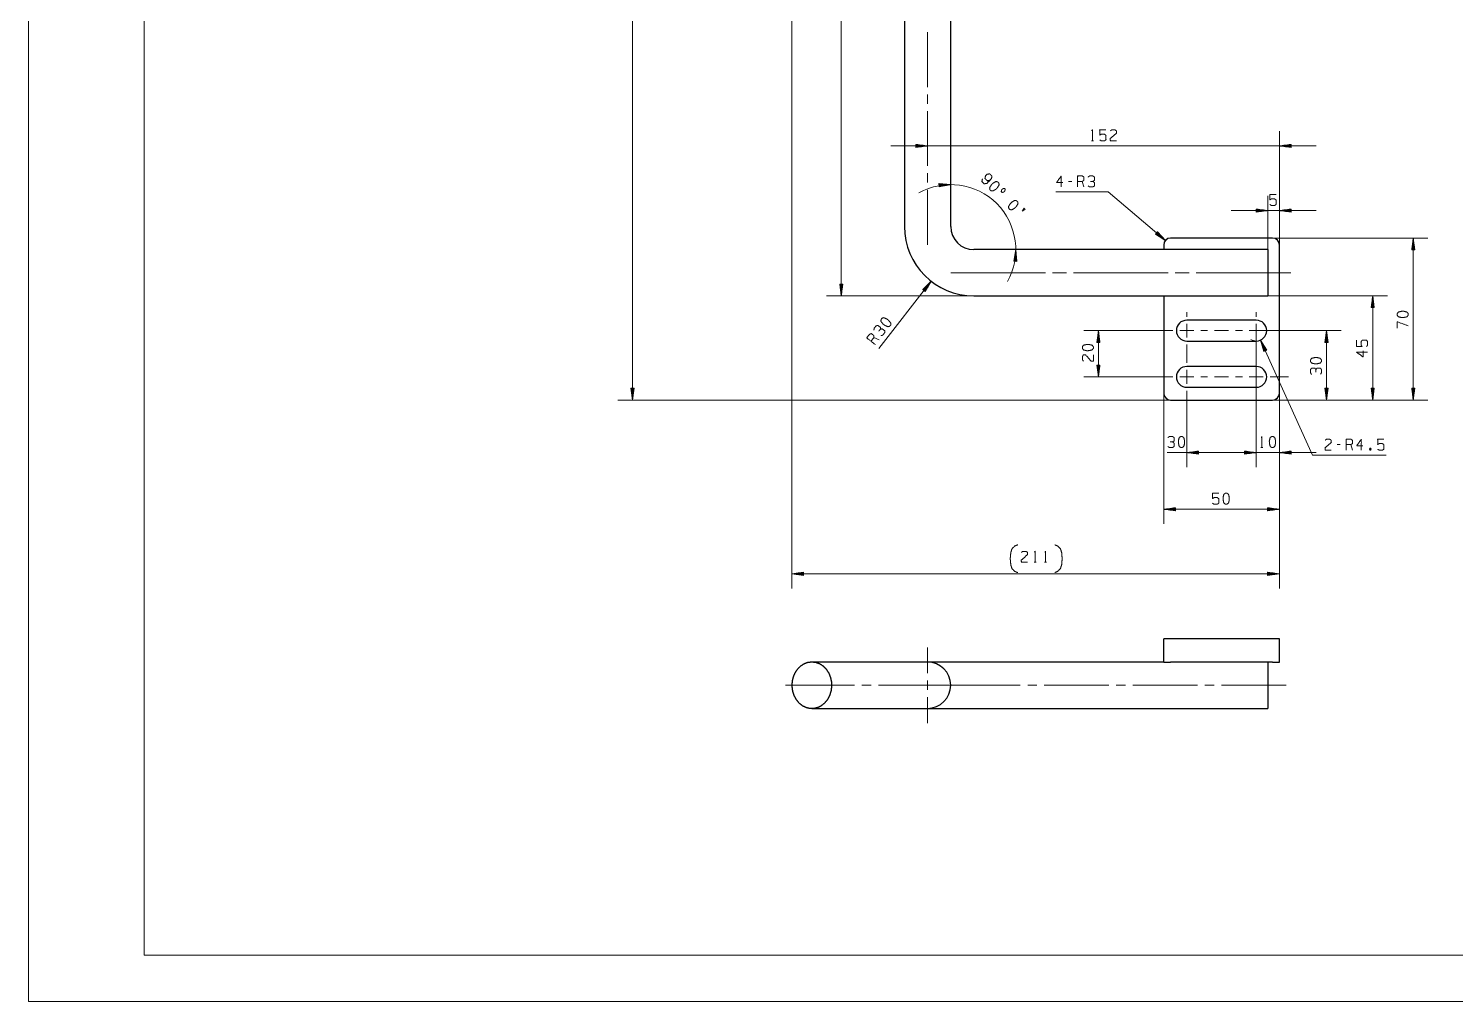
# Model space of a CAD drawing. Header units: millimetres. Extents: x 0 to 594, y 0 to 420.
# Drawn here: x 0 to 308.3, y 0 to 210.3 of the extents above; entities that cross this region are included whole.
import ezdxf

# ---------------------------------------------------------------- set-up
doc = ezdxf.new("R2010")
doc.units = ezdxf.units.MM
doc.layers.add('101', color=7, linetype='Continuous', true_color=0xffffff)

msp = doc.modelspace()

# ---------------------------------------------------------------- linework, layer by layer
at = {"layer": '101', "color": 133, "linetype": 'Continuous', "lineweight": 18}
for p, q in [((0, 420), (0, 0)), ((25, 410), (25, 10)), ((25, 10), (584, 10)), ((0, 0), (594, 0))]:
    msp.add_line(p, q, dxfattribs=at)
at = {"layer": '101', "color": 22, "linetype": 'Continuous', "lineweight": 18}
for p, q in [((130.47, 373.3), (130.47, 130)), ((164.89, 368.3), (164.89, 89.26)), ((175.58, 326.16), (175.58, 152.5)), ((270.22, 163.5), (270.22, 188.1)), ((191.68, 185.26), (191.71, 185.26)), ((194.22, 184.93), (191.68, 185.26)), ((191.68, 185.26), (191.68, 184.59)), ((191.68, 185.26), (191.71, 185.26)), ((191.68, 185.21), (192.1, 185.21)), ((191.68, 185.16), (192.49, 185.16)), ((191.68, 185.11), (192.87, 185.11)), ((191.68, 185.05), (193.26, 185.05)), ((191.68, 185), (193.64, 185)), ((191.68, 184.95), (194.03, 184.95)), ((272.76, 185.26), (270.22, 184.93)), ((272.76, 184.95), (270.42, 184.95)), ((272.76, 185), (270.8, 185)), ((272.76, 185.05), (271.19, 185.05)), ((272.76, 185.11), (271.57, 185.11)), ((272.76, 185.16), (271.96, 185.16)), ((272.76, 185.21), (272.35, 185.21)), ((272.76, 185.26), (272.73, 185.26)), ((272.76, 185.26), (272.73, 185.26)), ((272.76, 184.59), (272.76, 185.26)), ((278.16, 184.93), (186.29, 184.93)), ((191.68, 184.59), (194.22, 184.93)), ((191.68, 184.9), (194.03, 184.9)), ((191.68, 184.85), (193.64, 184.85)), ((191.68, 184.8), (193.26, 184.8)), ((191.68, 184.75), (192.87, 184.75)), ((191.68, 184.7), (192.49, 184.7)), ((191.68, 184.65), (192.1, 184.65)), ((191.68, 184.6), (191.71, 184.6)), ((191.68, 184.6), (191.71, 184.6)), ((270.22, 184.93), (272.76, 184.59)), ((272.76, 184.9), (270.42, 184.9)), ((272.76, 184.85), (270.8, 184.85)), ((272.76, 184.8), (271.19, 184.8)), ((272.76, 184.75), (271.57, 184.75)), ((272.76, 184.7), (271.96, 184.7)), ((272.76, 184.65), (272.35, 184.65)), ((272.76, 184.6), (272.73, 184.6)), ((272.76, 184.6), (272.73, 184.6)), ((196.67, 176.78), (196.7, 176.78)), ((196.67, 176.78), (196.7, 176.11)), ((196.67, 176.78), (196.7, 176.78)), ((199.22, 176.56), (196.67, 176.78)), ((196.67, 176.73), (197.09, 176.75)), ((196.68, 176.68), (197.48, 176.71)), ((196.68, 176.63), (197.87, 176.68)), ((196.68, 176.58), (198.25, 176.65)), ((196.68, 176.53), (198.64, 176.61)), ((196.68, 176.47), (199.03, 176.58)), ((196.69, 176.42), (199.03, 176.53)), ((196.69, 176.37), (198.65, 176.46)), ((196.69, 176.32), (198.27, 176.39)), ((196.69, 176.27), (197.88, 176.32)), ((196.7, 176.11), (199.22, 176.56)), ((196.7, 176.22), (197.5, 176.26)), ((196.7, 176.17), (197.12, 176.19)), ((196.7, 176.12), (196.73, 176.12)), ((196.7, 176.12), (196.73, 176.12)), ((233.23, 174.96), (221.91, 174.96)), ((245.58, 164.47), (233.23, 174.96)), ((267.72, 157.5), (267.72, 174.12)), ((270.22, 163.5), (270.22, 174.12)), ((259.79, 170.94), (278.16, 170.94)), ((265.18, 171.28), (265.18, 170.61)), ((267.72, 170.94), (265.18, 171.28)), ((265.18, 171.27), (265.21, 171.27)), ((265.18, 171.27), (265.21, 171.27)), ((265.18, 171.22), (265.6, 171.22)), ((265.18, 171.17), (265.99, 171.17)), ((265.18, 171.12), (266.37, 171.12)), ((265.18, 171.07), (266.76, 171.07)), ((265.18, 171.02), (267.14, 171.02)), ((265.18, 170.97), (267.53, 170.97)), ((265.18, 170.61), (267.72, 170.94)), ((265.18, 170.92), (267.53, 170.92)), ((265.18, 170.87), (267.14, 170.87)), ((265.18, 170.82), (266.76, 170.82)), ((265.18, 170.77), (266.37, 170.77)), ((265.18, 170.72), (265.99, 170.72)), ((265.18, 170.66), (265.6, 170.66)), ((265.18, 170.61), (265.21, 170.61)), ((265.18, 170.61), (265.21, 170.61)), ((272.76, 171.28), (270.22, 170.94)), ((270.22, 170.94), (272.76, 170.61)), ((272.76, 170.97), (270.42, 170.97)), ((272.76, 170.92), (270.42, 170.92)), ((272.76, 171.02), (270.8, 171.02)), ((272.76, 170.87), (270.8, 170.87)), ((272.76, 171.07), (271.19, 171.07)), ((272.76, 170.82), (271.19, 170.82)), ((272.76, 171.12), (271.57, 171.12)), ((272.76, 170.77), (271.57, 170.77)), ((272.76, 171.17), (271.96, 171.17)), ((272.76, 170.72), (271.96, 170.72)), ((272.76, 171.22), (272.35, 171.22)), ((272.76, 170.66), (272.35, 170.66)), ((272.76, 171.27), (272.73, 171.27)), ((272.76, 171.27), (272.73, 171.27)), ((272.76, 170.61), (272.73, 170.61)), ((272.76, 170.61), (272.73, 170.61)), ((272.76, 170.61), (272.76, 171.28)), ((243.86, 166.37), (243.43, 165.86)), ((243.43, 165.86), (243.45, 165.84)), ((243.43, 165.86), (245.58, 164.47)), ((243.43, 165.86), (243.45, 165.84)), ((243.46, 165.9), (243.78, 165.63)), ((243.5, 165.94), (244.11, 165.42)), ((243.53, 165.98), (244.44, 165.21)), ((243.56, 166.02), (244.76, 165)), ((243.59, 166.06), (245.09, 164.79)), ((243.63, 166.09), (245.42, 164.58)), ((243.66, 166.13), (245.45, 164.61)), ((243.69, 166.17), (245.19, 164.9)), ((243.73, 166.21), (244.93, 165.19)), ((243.76, 166.25), (244.67, 165.48)), ((243.79, 166.29), (244.4, 165.77)), ((243.82, 166.33), (244.14, 166.06)), ((245.58, 164.47), (243.86, 166.37)), ((243.86, 166.37), (243.88, 166.35)), ((243.86, 166.37), (243.88, 166.35)), ((268.72, 165), (302.31, 165)), ((299.14, 165), (298.81, 162.46)), ((298.96, 162.46), (298.96, 163.65)), ((299.01, 162.46), (299.01, 164.03)), ((299.06, 162.46), (299.06, 164.42)), ((299.11, 162.46), (299.11, 164.81)), ((299.14, 130), (299.14, 165)), ((299.47, 162.46), (299.14, 165)), ((299.16, 162.46), (299.16, 164.81)), ((299.22, 162.46), (299.22, 164.42)), ((299.27, 162.46), (299.27, 164.03)), ((299.32, 162.46), (299.32, 163.65)), ((213.29, 162.5), (212.84, 159.98)), ((212.89, 159.97), (212.91, 160.39)), ((212.94, 159.97), (212.98, 160.77)), ((213, 159.97), (213.05, 161.16)), ((213.05, 159.97), (213.12, 161.54)), ((213.1, 159.96), (213.19, 161.92)), ((213.15, 159.96), (213.25, 162.31)), ((213.2, 159.96), (213.3, 162.3)), ((213.25, 159.96), (213.34, 161.92)), ((213.51, 159.95), (213.29, 162.5)), ((213.3, 159.96), (213.37, 161.53)), ((213.35, 159.95), (213.4, 161.14)), ((213.4, 159.95), (213.44, 160.75)), ((213.45, 159.95), (213.47, 160.37)), ((298.81, 162.46), (298.81, 162.49)), ((298.81, 162.46), (298.81, 162.49)), ((298.81, 162.46), (299.47, 162.46)), ((298.86, 162.46), (298.86, 162.88)), ((298.91, 162.46), (298.91, 163.26)), ((299.37, 162.46), (299.37, 163.26)), ((299.42, 162.46), (299.42, 162.88)), ((299.47, 162.46), (299.47, 162.49)), ((299.47, 162.46), (299.47, 162.49)), ((212.84, 159.98), (212.84, 160.01)), ((212.84, 159.98), (212.84, 160.01)), ((212.84, 159.98), (213.51, 159.95)), ((213.5, 159.95), (213.5, 159.98)), ((213.5, 159.95), (213.5, 159.98)), ((175.25, 155.04), (175.58, 152.5)), ((175.25, 155.04), (175.25, 155.01)), ((175.92, 155.04), (175.25, 155.04)), ((175.25, 155.04), (175.25, 155.01)), ((175.31, 155.04), (175.31, 154.62)), ((175.36, 155.04), (175.36, 154.24)), ((175.41, 155.04), (175.41, 153.85)), ((175.46, 155.04), (175.46, 153.46)), ((175.51, 155.04), (175.51, 153.08)), ((175.56, 155.04), (175.56, 152.69)), ((175.58, 152.5), (175.92, 155.04)), ((175.61, 155.04), (175.61, 152.69)), ((175.66, 155.04), (175.66, 153.08)), ((175.71, 155.04), (175.71, 153.46)), ((175.76, 155.04), (175.76, 153.85)), ((175.81, 155.04), (175.81, 154.24)), ((175.86, 155.04), (175.86, 154.62)), ((175.91, 155.04), (175.91, 155.01)), ((175.91, 155.04), (175.91, 155.01)), ((195, 155.67), (183.69, 141.15)), ((195, 155.67), (193.18, 153.87)), ((193.22, 153.84), (193.48, 154.17)), ((193.26, 153.81), (193.75, 154.44)), ((193.3, 153.77), (194.03, 154.71)), ((193.34, 153.74), (194.31, 154.99)), ((193.38, 153.71), (194.59, 155.26)), ((193.42, 153.68), (194.86, 155.53)), ((193.46, 153.65), (194.9, 155.5)), ((193.5, 153.62), (194.71, 155.16)), ((193.54, 153.59), (194.51, 154.83)), ((193.58, 153.56), (194.31, 154.49)), ((193.62, 153.52), (194.11, 154.16)), ((193.7, 153.46), (195, 155.67)), ((204.22, 152.5), (172.41, 152.5)), ((193.18, 153.87), (193.2, 153.89)), ((193.18, 153.87), (193.2, 153.89)), ((193.18, 153.87), (193.7, 153.46)), ((193.66, 153.49), (193.92, 153.82)), ((193.7, 153.46), (193.72, 153.49)), ((193.7, 153.46), (193.72, 153.49)), ((267.72, 152.5), (293.55, 152.5)), ((290.37, 152.5), (290.04, 149.96)), ((290.19, 149.96), (290.19, 151.15)), ((290.24, 149.96), (290.24, 151.53)), ((290.29, 149.96), (290.29, 151.92)), ((290.35, 149.96), (290.35, 152.31)), ((290.37, 152.5), (290.37, 130)), ((290.71, 149.96), (290.37, 152.5)), ((290.4, 149.96), (290.4, 152.31)), ((290.45, 149.96), (290.45, 151.92)), ((290.5, 149.96), (290.5, 151.53)), ((290.55, 149.96), (290.55, 151.15)), ((290.04, 149.96), (290.04, 149.99)), ((290.04, 149.96), (290.04, 149.99)), ((290.04, 149.96), (290.71, 149.96)), ((290.09, 149.96), (290.09, 150.38)), ((290.14, 149.96), (290.14, 150.76)), ((290.6, 149.96), (290.6, 150.76)), ((290.65, 149.96), (290.65, 150.38)), ((290.7, 149.96), (290.7, 149.99)), ((290.7, 149.96), (290.7, 149.99)), ((246.22, 145), (227.95, 145)), ((231.12, 145), (230.79, 142.46)), ((231.12, 135), (231.12, 145)), ((231.46, 142.46), (231.12, 145)), ((265.22, 145), (265.22, 115.46)), ((265.22, 145), (265.22, 115.46)), ((265.22, 145), (283.58, 145)), ((280.41, 145), (280.07, 142.46)), ((280.41, 145), (280.41, 130)), ((280.74, 142.46), (280.41, 145)), ((230.79, 142.46), (230.79, 142.49)), ((230.79, 142.46), (230.79, 142.49)), ((230.79, 142.46), (231.46, 142.46)), ((230.85, 142.46), (230.85, 142.88)), ((230.9, 142.46), (230.9, 143.26)), ((230.95, 142.46), (230.95, 143.65)), ((231, 142.46), (231, 144.03)), ((231.05, 142.46), (231.05, 144.42)), ((231.1, 142.46), (231.1, 144.81)), ((231.15, 142.46), (231.15, 144.81)), ((231.2, 142.46), (231.2, 144.42)), ((231.25, 142.46), (231.25, 144.03)), ((231.3, 142.46), (231.3, 143.65)), ((231.35, 142.46), (231.35, 143.26)), ((231.4, 142.46), (231.4, 142.88)), ((231.46, 142.46), (231.46, 142.49)), ((231.46, 142.46), (231.46, 142.49)), ((266.15, 142.95), (266.89, 140.49)), ((266.15, 142.95), (277.37, 118.06)), ((267.5, 140.77), (266.15, 142.95)), ((267.17, 140.62), (266.2, 142.76)), ((267.22, 140.64), (266.25, 142.78)), ((267.12, 140.6), (266.32, 142.39)), ((267.08, 140.58), (266.43, 142.02)), ((267.26, 140.66), (266.46, 142.45)), ((267.31, 140.68), (266.66, 142.12)), ((280.07, 142.46), (280.74, 142.46)), ((280.08, 142.46), (280.08, 142.49)), ((280.08, 142.46), (280.08, 142.49)), ((280.13, 142.46), (280.13, 142.88)), ((280.18, 142.46), (280.18, 143.26)), ((280.23, 142.46), (280.23, 143.65)), ((280.28, 142.46), (280.28, 144.03)), ((280.33, 142.46), (280.33, 144.42)), ((280.38, 142.46), (280.38, 144.81)), ((280.43, 142.46), (280.43, 144.81)), ((280.48, 142.46), (280.48, 144.42)), ((280.53, 142.46), (280.53, 144.03)), ((280.58, 142.46), (280.58, 143.65)), ((280.63, 142.46), (280.63, 143.26)), ((280.69, 142.46), (280.69, 142.88)), ((280.74, 142.46), (280.74, 142.49)), ((280.74, 142.46), (280.74, 142.49)), ((267.03, 140.56), (266.54, 141.64)), ((266.98, 140.54), (266.65, 141.27)), ((266.94, 140.52), (266.77, 140.9)), ((267.35, 140.71), (266.87, 141.79)), ((266.89, 140.5), (266.88, 140.53)), ((266.89, 140.5), (266.88, 140.53)), ((266.89, 140.49), (267.5, 140.77)), ((267.4, 140.73), (267.07, 141.46)), ((267.45, 140.75), (267.28, 141.13)), ((267.49, 140.77), (267.48, 140.8)), ((267.49, 140.77), (267.48, 140.8)), ((230.79, 137.54), (230.79, 137.51)), ((231.46, 137.54), (230.79, 137.54)), ((230.79, 137.54), (231.12, 135)), ((230.79, 137.54), (230.79, 137.51)), ((230.85, 137.54), (230.85, 137.12)), ((230.9, 137.54), (230.9, 136.74)), ((230.95, 137.54), (230.95, 136.35)), ((231, 137.54), (231, 135.96)), ((231.05, 137.54), (231.05, 135.58)), ((231.1, 137.54), (231.1, 135.19)), ((231.12, 135), (231.46, 137.54)), ((231.15, 137.54), (231.15, 135.19)), ((231.2, 137.54), (231.2, 135.58)), ((231.25, 137.54), (231.25, 135.96)), ((231.3, 137.54), (231.3, 136.35)), ((231.35, 137.54), (231.35, 136.74)), ((231.4, 137.54), (231.4, 137.12)), ((231.46, 137.54), (231.46, 137.51)), ((231.46, 137.54), (231.46, 137.51)), ((243.22, 135), (227.95, 135)), ((246.72, 130), (127.29, 130)), ((130.8, 132.54), (130.13, 132.54)), ((130.13, 132.54), (130.47, 130)), ((130.14, 132.54), (130.14, 132.51)), ((130.14, 132.54), (130.14, 132.51)), ((130.19, 132.54), (130.19, 132.12)), ((130.24, 132.54), (130.24, 131.74)), ((130.29, 132.54), (130.29, 131.35)), ((130.34, 132.54), (130.34, 130.96)), ((130.39, 132.54), (130.39, 130.58)), ((130.44, 132.54), (130.44, 130.19)), ((130.47, 130), (130.8, 132.54)), ((130.49, 132.54), (130.49, 130.19)), ((130.54, 132.54), (130.54, 130.58)), ((130.6, 132.54), (130.6, 130.96)), ((130.65, 132.54), (130.65, 131.35)), ((130.7, 132.54), (130.7, 131.74)), ((130.75, 132.54), (130.75, 132.12)), ((130.8, 132.54), (130.8, 132.51)), ((130.8, 132.54), (130.8, 132.51)), ((245.22, 131.5), (245.22, 103.21)), ((268.72, 130), (302.31, 130)), ((268.72, 130), (293.55, 130)), ((268.72, 130), (283.58, 130)), ((270.22, 131.5), (270.22, 89.26)), ((270.22, 131.5), (270.22, 103.21)), ((270.22, 131.5), (270.22, 115.46)), ((280.07, 132.54), (280.41, 130)), ((280.74, 132.54), (280.07, 132.54)), ((280.08, 132.54), (280.08, 132.51)), ((280.08, 132.54), (280.08, 132.51)), ((280.13, 132.54), (280.13, 132.12)), ((280.18, 132.54), (280.18, 131.74)), ((280.23, 132.54), (280.23, 131.35)), ((280.28, 132.54), (280.28, 130.96)), ((280.33, 132.54), (280.33, 130.58)), ((280.38, 132.54), (280.38, 130.19)), ((280.41, 130), (280.74, 132.54)), ((280.43, 132.54), (280.43, 130.19)), ((280.48, 132.54), (280.48, 130.58)), ((280.53, 132.54), (280.53, 130.96)), ((280.58, 132.54), (280.58, 131.35)), ((280.63, 132.54), (280.63, 131.74)), ((280.69, 132.54), (280.69, 132.12)), ((280.74, 132.54), (280.74, 132.51)), ((280.74, 132.54), (280.74, 132.51)), ((290.04, 132.54), (290.37, 130)), ((290.04, 132.54), (290.04, 132.51)), ((290.71, 132.54), (290.04, 132.54)), ((290.04, 132.54), (290.04, 132.51)), ((290.09, 132.54), (290.09, 132.12)), ((290.14, 132.54), (290.14, 131.74)), ((290.19, 132.54), (290.19, 131.35)), ((290.24, 132.54), (290.24, 130.96)), ((290.29, 132.54), (290.29, 130.58)), ((290.35, 132.54), (290.35, 130.19)), ((290.37, 130), (290.71, 132.54)), ((290.4, 132.54), (290.4, 130.19)), ((290.45, 132.54), (290.45, 130.58)), ((290.5, 132.54), (290.5, 130.96)), ((290.55, 132.54), (290.55, 131.35)), ((290.6, 132.54), (290.6, 131.74)), ((290.65, 132.54), (290.65, 132.12)), ((290.7, 132.54), (290.7, 132.51)), ((290.7, 132.54), (290.7, 132.51)), ((298.81, 132.54), (298.81, 132.51)), ((298.81, 132.54), (299.14, 130)), ((298.81, 132.54), (298.81, 132.51)), ((299.47, 132.54), (298.81, 132.54)), ((298.86, 132.54), (298.86, 132.12)), ((298.91, 132.54), (298.91, 131.74)), ((298.96, 132.54), (298.96, 131.35)), ((299.01, 132.54), (299.01, 130.96)), ((299.06, 132.54), (299.06, 130.58)), ((299.11, 132.54), (299.11, 130.19)), ((299.14, 130), (299.47, 132.54)), ((299.16, 132.54), (299.16, 130.19)), ((299.22, 132.54), (299.22, 130.58)), ((299.27, 132.54), (299.27, 130.96)), ((299.32, 132.54), (299.32, 131.35)), ((299.37, 132.54), (299.37, 131.74)), ((299.42, 132.54), (299.42, 132.12)), ((299.47, 132.54), (299.47, 132.51)), ((299.47, 132.54), (299.47, 132.51)), ((250.22, 128), (250.22, 115.46)), ((265.22, 118.63), (245.95, 118.63)), ((252.76, 118.97), (250.22, 118.63)), ((250.22, 118.63), (252.76, 118.3)), ((252.76, 118.66), (250.42, 118.66)), ((252.76, 118.61), (250.42, 118.61)), ((252.76, 118.71), (250.8, 118.71)), ((252.76, 118.56), (250.8, 118.56)), ((252.76, 118.76), (251.19, 118.76)), ((252.76, 118.51), (251.19, 118.51)), ((252.76, 118.81), (251.57, 118.81)), ((252.76, 118.46), (251.57, 118.46)), ((252.76, 118.86), (251.96, 118.86)), ((252.76, 118.41), (251.96, 118.41)), ((252.76, 118.91), (252.35, 118.91)), ((252.76, 118.35), (252.35, 118.35)), ((252.76, 118.96), (252.73, 118.96)), ((252.76, 118.96), (252.73, 118.96)), ((252.76, 118.3), (252.73, 118.3)), ((252.76, 118.3), (252.73, 118.3)), ((252.76, 118.3), (252.76, 118.97)), ((257.29, 118.63), (278.16, 118.63)), ((262.68, 118.97), (262.68, 118.3)), ((265.22, 118.63), (262.68, 118.97)), ((262.68, 118.97), (262.68, 118.3)), ((265.22, 118.63), (262.68, 118.97)), ((262.68, 118.96), (262.71, 118.96)), ((262.68, 118.96), (262.71, 118.96)), ((262.68, 118.96), (262.71, 118.96)), ((262.68, 118.96), (262.71, 118.96)), ((262.68, 118.91), (263.1, 118.91)), ((262.68, 118.91), (263.1, 118.91)), ((262.68, 118.86), (263.49, 118.86)), ((262.68, 118.86), (263.49, 118.86)), ((262.68, 118.81), (263.87, 118.81)), ((262.68, 118.81), (263.87, 118.81)), ((262.68, 118.76), (264.26, 118.76)), ((262.68, 118.76), (264.26, 118.76)), ((262.68, 118.71), (264.64, 118.71)), ((262.68, 118.71), (264.64, 118.71)), ((262.68, 118.66), (265.03, 118.66)), ((262.68, 118.66), (265.03, 118.66)), ((262.68, 118.3), (265.22, 118.63)), ((262.68, 118.3), (265.22, 118.63)), ((262.68, 118.61), (265.03, 118.61)), ((262.68, 118.61), (265.03, 118.61)), ((262.68, 118.56), (264.64, 118.56)), ((262.68, 118.56), (264.64, 118.56)), ((262.68, 118.51), (264.26, 118.51)), ((262.68, 118.51), (264.26, 118.51)), ((262.68, 118.46), (263.87, 118.46)), ((262.68, 118.46), (263.87, 118.46)), ((262.68, 118.41), (263.49, 118.41)), ((262.68, 118.41), (263.49, 118.41)), ((262.68, 118.35), (263.1, 118.35)), ((262.68, 118.35), (263.1, 118.35)), ((262.68, 118.3), (262.71, 118.3)), ((262.68, 118.3), (262.71, 118.3)), ((262.68, 118.3), (262.71, 118.3)), ((262.68, 118.3), (262.71, 118.3)), ((272.76, 118.97), (270.22, 118.63)), ((270.22, 118.63), (272.76, 118.3)), ((272.76, 118.66), (270.42, 118.66)), ((272.76, 118.61), (270.42, 118.61)), ((272.76, 118.71), (270.8, 118.71)), ((272.76, 118.56), (270.8, 118.56)), ((272.76, 118.76), (271.19, 118.76)), ((272.76, 118.51), (271.19, 118.51)), ((272.76, 118.81), (271.57, 118.81)), ((272.76, 118.46), (271.57, 118.46)), ((272.76, 118.86), (271.96, 118.86)), ((272.76, 118.41), (271.96, 118.41)), ((272.76, 118.91), (272.35, 118.91)), ((272.76, 118.35), (272.35, 118.35)), ((272.76, 118.96), (272.73, 118.96)), ((272.76, 118.96), (272.73, 118.96)), ((272.76, 118.3), (272.73, 118.3)), ((272.76, 118.3), (272.73, 118.3)), ((272.76, 118.3), (272.76, 118.97)), ((277.37, 118.06), (293.25, 118.06)), ((247.76, 106.72), (245.22, 106.39)), ((245.22, 106.39), (247.76, 106.05)), ((245.22, 106.39), (270.22, 106.39)), ((247.76, 106.41), (245.42, 106.41)), ((247.76, 106.36), (245.42, 106.36)), ((247.76, 106.46), (245.8, 106.46)), ((247.76, 106.31), (245.8, 106.31)), ((247.76, 106.51), (246.19, 106.51)), ((247.76, 106.26), (246.19, 106.26)), ((247.76, 106.56), (246.57, 106.56)), ((247.76, 106.21), (246.57, 106.21)), ((247.76, 106.61), (246.96, 106.61)), ((247.76, 106.16), (246.96, 106.16)), ((247.76, 106.67), (247.35, 106.67)), ((247.76, 106.11), (247.35, 106.11)), ((247.76, 106.72), (247.73, 106.72)), ((247.76, 106.72), (247.73, 106.72)), ((247.76, 106.06), (247.73, 106.06)), ((247.76, 106.06), (247.73, 106.06)), ((247.76, 106.05), (247.76, 106.72)), ((267.68, 106.72), (267.71, 106.72)), ((267.68, 106.72), (267.68, 106.05)), ((270.22, 106.39), (267.68, 106.72)), ((267.68, 106.72), (267.71, 106.72)), ((267.68, 106.67), (268.1, 106.67)), ((267.68, 106.61), (268.49, 106.61)), ((267.68, 106.56), (268.87, 106.56)), ((267.68, 106.51), (269.26, 106.51)), ((267.68, 106.46), (269.64, 106.46)), ((267.68, 106.41), (270.03, 106.41)), ((267.68, 106.05), (270.22, 106.39)), ((267.68, 106.36), (270.03, 106.36)), ((267.68, 106.31), (269.64, 106.31)), ((267.68, 106.26), (269.26, 106.26)), ((267.68, 106.21), (268.87, 106.21)), ((267.68, 106.16), (268.49, 106.16)), ((267.68, 106.11), (268.1, 106.11)), ((267.68, 106.06), (267.71, 106.06)), ((267.68, 106.06), (267.71, 106.06)), ((167.43, 92.77), (164.89, 92.44)), ((167.43, 92.51), (165.47, 92.51)), ((167.43, 92.56), (165.86, 92.56)), ((167.43, 92.61), (166.24, 92.61)), ((167.43, 92.66), (166.63, 92.66)), ((167.43, 92.72), (167.02, 92.72)), ((167.43, 92.77), (167.4, 92.77)), ((167.43, 92.77), (167.4, 92.77)), ((167.43, 92.1), (167.43, 92.77)), ((267.68, 92.77), (267.71, 92.77)), ((270.22, 92.44), (267.68, 92.77)), ((267.68, 92.77), (267.71, 92.77)), ((267.68, 92.77), (267.68, 92.1)), ((267.68, 92.72), (268.1, 92.72)), ((267.68, 92.66), (268.49, 92.66)), ((267.68, 92.61), (268.87, 92.61)), ((267.68, 92.56), (269.26, 92.56)), ((267.68, 92.51), (269.64, 92.51)), ((164.89, 92.44), (167.43, 92.1)), ((164.89, 92.44), (270.22, 92.44)), ((167.43, 92.46), (165.09, 92.46)), ((167.43, 92.41), (165.09, 92.41)), ((167.43, 92.36), (165.47, 92.36)), ((167.43, 92.31), (165.86, 92.31)), ((167.43, 92.26), (166.24, 92.26)), ((167.43, 92.21), (166.63, 92.21)), ((167.43, 92.16), (167.02, 92.16)), ((167.43, 92.11), (167.4, 92.11)), ((167.43, 92.11), (167.4, 92.11)), ((267.68, 92.46), (270.03, 92.46)), ((267.68, 92.1), (270.22, 92.44)), ((267.68, 92.41), (270.03, 92.41)), ((267.68, 92.36), (269.64, 92.36)), ((267.68, 92.31), (269.26, 92.31)), ((267.68, 92.26), (268.87, 92.26)), ((267.68, 92.21), (268.49, 92.21)), ((267.68, 92.16), (268.1, 92.16)), ((267.68, 92.11), (267.71, 92.11)), ((267.68, 92.11), (267.71, 92.11))]:
    msp.add_line(p, q, dxfattribs=at)
at = {"layer": '101', "color": 203, "linetype": 'Continuous', "lineweight": 25}
for p, q in [((189.22, 324.82), (189.22, 167.5)), ((199.22, 167.5), (199.22, 324.82)), ((245.22, 163.5), (245.22, 162.5)), ((268.72, 165), (246.72, 165)), ((270.22, 131.5), (270.22, 163.5)), ((267.72, 162.5), (204.22, 162.5)), ((204.22, 152.5), (267.72, 152.5)), ((245.22, 152.5), (245.22, 131.5)), ((265.22, 147.25), (250.22, 147.25)), ((250.22, 142.75), (265.22, 142.75)), ((265.22, 137.25), (250.22, 137.25)), ((250.22, 132.75), (265.22, 132.75)), ((246.72, 130), (268.72, 130)), ((245.22, 73.35), (245.22, 78.35)), ((268.72, 78.35), (246.72, 78.35)), ((270.22, 73.35), (270.22, 78.35)), ((192.88, 73.35), (169.22, 73.35)), ((245.22, 73.35), (204.22, 73.35)), ((268.72, 73.35), (246.72, 73.35)), ((169.22, 63.35), (192.88, 63.35)), ((204.22, 63.35), (267.72, 63.35))]:
    msp.add_line(p, q, dxfattribs=at)
at = {"layer": '101', "color": 151, "linetype": 'Continuous', "lineweight": 18}
for p, q in [((194.22, 209.5), (194.22, 197.64)), ((194.22, 196.06), (194.22, 194.05)), ((194.22, 192.46), (194.22, 180.61)), ((194.22, 179.02), (194.22, 177.01)), ((221.22, 157.5), (224.22, 157.5)), ((225.72, 157.5), (246.22, 157.5)), ((247.72, 157.5), (250.72, 157.5)), ((250.22, 148), (250.22, 149)), ((265.22, 148), (265.22, 149)), ((247.22, 145), (246.22, 145)), ((248.72, 145), (251.72, 145)), ((250.22, 143.5), (250.22, 146.5)), ((253.22, 145), (254.72, 145)), ((256.22, 145), (259.22, 145)), ((260.72, 145), (262.22, 145)), ((263.72, 145), (266.72, 145)), ((265.22, 143.5), (265.22, 146.5)), ((268.22, 145), (269.22, 145)), ((250.22, 142), (250.22, 141)), ((250.22, 138), (250.22, 142)), ((265.22, 142), (265.22, 141)), ((265.22, 138), (265.22, 142)), ((250.22, 133.5), (250.22, 136.5)), ((265.22, 133.5), (265.22, 136.5)), ((247.22, 135), (243.22, 135)), ((248.72, 135), (251.72, 135)), ((253.22, 135), (254.72, 135)), ((256.22, 135), (259.22, 135)), ((260.72, 135), (262.22, 135)), ((263.72, 135), (266.72, 135)), ((268.22, 135), (272.22, 135)), ((250.22, 132), (250.22, 128)), ((265.22, 132), (265.22, 128)), ((194.22, 70.94), (194.22, 76.53)), ((180.05, 68.35), (182.06, 68.35)), ((191.63, 68.35), (186.05, 68.35)), ((193.22, 68.35), (195.23, 68.35)), ((194.22, 67.35), (194.22, 69.36)), ((196.81, 68.35), (202.4, 68.35)), ((215.84, 68.35), (217.84, 68.35)), ((219.43, 68.35), (233.38, 68.35)), ((234.97, 68.35), (236.98, 68.35)), ((238.56, 68.35), (252.52, 68.35)), ((254.1, 68.35), (256.11, 68.35)), ((194.22, 65.76), (194.22, 60.18))]:
    msp.add_line(p, q, dxfattribs=at)
at = {"layer": '101', "color": 72, "linetype": 'Continuous', "lineweight": 18}
for p, q in [((229.6, 186.02), (230.03, 186.02)), ((225.37, 177.25), (224.69, 177.25)), ((227.98, 176.05), (227.64, 177.25)), ((183.76, 143.03), (182.61, 143.5)), ((283.37, 120.36), (282.7, 120.36)), ((285.98, 119.16), (285.65, 120.36)), ((266.24, 119.73), (266.67, 119.73)), ((289.78, 119.61), (289.93, 119.18)), ((217.21, 94.92), (217.64, 94.92)), ((219.49, 94.92), (219.92, 94.92))]:
    msp.add_line(p, q, dxfattribs=at)
at = {"layer": '101', "color": 22, "linetype": 'Continuous', "lineweight": 18}
for centre, radius, start, end in [((199.22, 162.5), 14.06, 330.5614, 119.4386), ((246.72, 163.5), 1.5, 180, 204.3688), ((265.22, 145), 2.25, 239.5963, 270)]:
    msp.add_arc(centre, radius, start, end, dxfattribs=at)
at = {"layer": '101', "color": 203, "linetype": 'Continuous', "lineweight": 25}
for centre, radius, start, end in [((204.22, 167.5), 15, 180, 270), ((204.22, 167.5), 5, 180, 270), ((246.72, 163.5), 1.5, 90, 180), ((268.72, 163.5), 1.5, 0, 90), ((250.22, 145), 2.25, 90, 270), ((265.22, 145), 2.25, 270, 90), ((250.22, 135), 2.25, 90, 270), ((265.22, 135), 2.25, 270, 90), ((246.72, 131.5), 1.5, 180, 270), ((268.72, 131.5), 1.5, 270, 0), ((194.22, 68.35), 5, 270, 90)]:
    msp.add_arc(centre, radius, start, end, dxfattribs=at)
at = {"layer": '101', "color": 72, "linetype": 'Continuous', "lineweight": 18}
for points, knots in [([(229.67, 188.2), (229.82, 188.4), (229.82, 186.02)], [0, 0, 0.093493, 1, 1]), ([(231.4, 186.25), (231.74, 186.02), (232.43, 186.02), (232.76, 186.25), (232.76, 187.2), (232.43, 187.45), (231.74, 187.45), (231.4, 187.22), (231.4, 188.4), (232.76, 188.4)], [0, 0, 0.062227, 0.168345, 0.230571, 0.376816, 0.441265, 0.547383, 0.60961, 0.79049, 1, 1]), ([(233.7, 188.17), (234.01, 188.4), (234.7, 188.4), (235.04, 188.17), (235.04, 187.7), (233.68, 186.5), (233.7, 186.02), (235.04, 186.02)], [0, 0, 0.069694, 0.192978, 0.265273, 0.350228, 0.674739, 0.759753, 1, 1]), ([(206.06, 177.77), (205.95, 177.21), (206.44, 176.72), (207.01, 176.82), (208.02, 177.83), (208.12, 178.4), (207.63, 178.89), (207.07, 178.78), (206.72, 178.45), (206.62, 177.88), (207.11, 177.39), (207.68, 177.49)], [0, 0, 0.076855, 0.169525, 0.247729, 0.439297, 0.5175, 0.610168, 0.687023, 0.750923, 0.829127, 0.921797, 1, 1]), ([(207.92, 175.24), (208.34, 175.18), (208.96, 175.55), (209.29, 175.88), (209.68, 176.52), (209.6, 176.92), (209.36, 177.15), (208.97, 177.23), (208.33, 176.84), (208.01, 176.5), (207.62, 175.89), (207.68, 175.47), (207.92, 175.24)], [0, 0, 0.067525, 0.18397, 0.260582, 0.380943, 0.446142, 0.500306, 0.565505, 0.685863, 0.762531, 0.87831, 0.945835, 1, 1]), ([(210.14, 175.03), (210.3, 174.87), (210.68, 174.95), (210.91, 175.18), (210.99, 175.56), (210.83, 175.72), (210.44, 175.66), (210.21, 175.43), (210.14, 175.03)], [0, 0, 0.085683, 0.230392, 0.351583, 0.496293, 0.581981, 0.730391, 0.851582, 1, 1]), ([(223.43, 177), (222.08, 177), (223.09, 178.42), (223.09, 176.05)], [0, 0, 0.245869, 0.565294, 1, 1]), ([(226.63, 176.05), (226.63, 178.42), (227.64, 178.42), (227.98, 178.2), (227.98, 177.47), (227.64, 177.25), (226.63, 177.25)], [0, 0, 0.400952, 0.571037, 0.639278, 0.761674, 0.829915, 1, 1]), ([(229.92, 177.25), (230.25, 177.47), (230.25, 178.2), (229.92, 178.42), (229.23, 178.42), (228.89, 178.2)], [0, 0, 0.153876, 0.429852, 0.583729, 0.846124, 1, 1]), ([(228.91, 176.27), (229.23, 176.05), (229.92, 176.05), (230.25, 176.27), (230.25, 177), (229.92, 177.25), (229.41, 177.25)], [0, 0, 0.124123, 0.343688, 0.472447, 0.703377, 0.836735, 1, 1]), ([(212, 171.16), (212.41, 171.1), (213.03, 171.47), (213.37, 171.8), (213.76, 172.44), (213.68, 172.84), (213.44, 173.07), (213.05, 173.15), (212.41, 172.76), (212.08, 172.42), (211.7, 171.81), (211.76, 171.39), (212, 171.16)], [0, 0, 0.067529, 0.183974, 0.260586, 0.380944, 0.446142, 0.500307, 0.565505, 0.685863, 0.762528, 0.87831, 0.945835, 1, 1]), ([(268.15, 172.26), (268.49, 172.04), (269.18, 172.04), (269.51, 172.26), (269.51, 173.21), (269.18, 173.46), (268.49, 173.46), (268.15, 173.24), (268.15, 174.41), (269.51, 174.41)], [0, 0, 0.062227, 0.168342, 0.230571, 0.376816, 0.441267, 0.547382, 0.609609, 0.79049, 1, 1]), ([(214.68, 170.84), (215.05, 171.46), (215.29, 171.23), (214.68, 170.84)], [0, 0, 0.406598, 0.595724, 1, 1]), ([(298.05, 148.66), (297.8, 149), (297.1, 149.18), (296.62, 149.18), (295.9, 149), (295.67, 148.66), (295.67, 148.33), (295.9, 147.99), (296.62, 147.82), (297.1, 147.83), (297.8, 147.99), (298.05, 148.33), (298.05, 148.66)], [0, 0, 0.067527, 0.18397, 0.260584, 0.380943, 0.446141, 0.500306, 0.565503, 0.685863, 0.76253, 0.878309, 0.945835, 1, 1]), ([(184.01, 145.29), (184.04, 145.7), (183.47, 146.14), (183.08, 146.02), (182.66, 145.47), (182.63, 145.07)], [0, 0, 0.153874, 0.42985, 0.583725, 0.846125, 1, 1]), ([(184.16, 143.9), (184.53, 144.01), (184.96, 144.56), (184.98, 144.96), (184.41, 145.4), (184.01, 145.29), (183.69, 144.89)], [0, 0, 0.124119, 0.343685, 0.472446, 0.70338, 0.83673, 1, 1]), ([(186.25, 146.21), (186.26, 146.63), (185.81, 147.2), (185.44, 147.49), (184.76, 147.8), (184.37, 147.67), (184.17, 147.41), (184.14, 147), (184.6, 146.42), (184.99, 146.14), (185.64, 145.84), (186.04, 145.95), (186.25, 146.21)], [0, 0, 0.067525, 0.183971, 0.260583, 0.380941, 0.44614, 0.500305, 0.565503, 0.685863, 0.762528, 0.878308, 0.945834, 1, 1]), ([(298.05, 146.05), (295.67, 146.9), (295.67, 145.56)], [0, 0, 0.652472, 1, 1]), ([(182.94, 141.97), (181.06, 143.43), (181.68, 144.22), (182.07, 144.35), (182.64, 143.9), (182.61, 143.5), (181.99, 142.7)], [0, 0, 0.400951, 0.571034, 0.639278, 0.761673, 0.829915, 1, 1]), ([(230.03, 141.5), (229.78, 141.84), (229.08, 142.01), (228.61, 142.01), (227.88, 141.84), (227.66, 141.5), (227.66, 141.17), (227.88, 140.83), (228.61, 140.65), (229.08, 140.67), (229.78, 140.83), (230.03, 141.17), (230.03, 141.5)], [0, 0, 0.067527, 0.18397, 0.260584, 0.380943, 0.446141, 0.500306, 0.565504, 0.685863, 0.76253, 0.878309, 0.945835, 1, 1]), ([(289.05, 141.57), (289.28, 141.9), (289.28, 142.59), (289.05, 142.93), (288.1, 142.93), (287.85, 142.59), (287.85, 141.9), (288.08, 141.57), (286.9, 141.57), (286.9, 142.93)], [0, 0, 0.062228, 0.168344, 0.230572, 0.376816, 0.441265, 0.54738, 0.609608, 0.79049, 1, 1]), ([(227.88, 138.4), (227.66, 138.71), (227.66, 139.4), (227.88, 139.74), (228.36, 139.74), (229.56, 138.38), (230.03, 138.4), (230.03, 139.74)], [0, 0, 0.069692, 0.192977, 0.265273, 0.350228, 0.674739, 0.759753, 1, 1]), ([(279.31, 138.66), (279.06, 139), (278.36, 139.18), (277.89, 139.18), (277.16, 139), (276.94, 138.66), (276.94, 138.33), (277.16, 137.99), (277.89, 137.82), (278.36, 137.83), (279.06, 137.99), (279.31, 138.33), (279.31, 138.66)], [0, 0, 0.067524, 0.183971, 0.260584, 0.380942, 0.44614, 0.500305, 0.565504, 0.685862, 0.762528, 0.87831, 0.945836, 1, 1]), ([(288.33, 140.65), (288.33, 139.31), (286.9, 140.32), (289.28, 140.32)], [0, 0, 0.24587, 0.565295, 1, 1]), ([(278.11, 136.57), (277.89, 136.9), (277.16, 136.9), (276.94, 136.57), (276.94, 135.88), (277.16, 135.54)], [0, 0, 0.153878, 0.429854, 0.583728, 0.846123, 1, 1]), ([(279.09, 135.56), (279.31, 135.88), (279.31, 136.57), (279.09, 136.9), (278.36, 136.9), (278.11, 136.57), (278.11, 136.05)], [0, 0, 0.124121, 0.343688, 0.472446, 0.703377, 0.83673, 1, 1]), ([(247.14, 120.93), (247.47, 121.15), (247.47, 121.88), (247.14, 122.1), (246.45, 122.1), (246.11, 121.88)], [0, 0, 0.153876, 0.429852, 0.583729, 0.846124, 1, 1]), ([(246.13, 119.95), (246.45, 119.73), (247.14, 119.73), (247.47, 119.95), (247.47, 120.68), (247.14, 120.93), (246.63, 120.93)], [0, 0, 0.124123, 0.343688, 0.472448, 0.703378, 0.836735, 1, 1]), ([(249.24, 119.73), (249.57, 119.98), (249.75, 120.68), (249.75, 121.15), (249.57, 121.88), (249.24, 122.1), (248.9, 122.1), (248.57, 121.88), (248.39, 121.15), (248.41, 120.68), (248.57, 119.98), (248.9, 119.73), (249.24, 119.73)], [0, 0, 0.067527, 0.183973, 0.260585, 0.380944, 0.446144, 0.500307, 0.565506, 0.685865, 0.76253, 0.87831, 0.945837, 1, 1]), ([(266.31, 121.9), (266.45, 122.1), (266.45, 119.73)], [0, 0, 0.093491, 1, 1]), ([(268.89, 119.73), (269.23, 119.98), (269.4, 120.68), (269.4, 121.15), (269.23, 121.88), (268.89, 122.1), (268.55, 122.1), (268.22, 121.88), (268.04, 121.15), (268.06, 120.68), (268.22, 119.98), (268.55, 119.73), (268.89, 119.73)], [0, 0, 0.067524, 0.18397, 0.260583, 0.380943, 0.446139, 0.500306, 0.565503, 0.685862, 0.762528, 0.878309, 0.945833, 1, 1]), ([(280.09, 121.31), (280.4, 121.53), (281.09, 121.53), (281.43, 121.31), (281.43, 120.83), (280.07, 119.63), (280.09, 119.16), (281.43, 119.16)], [0, 0, 0.069691, 0.192979, 0.265274, 0.350227, 0.674741, 0.759752, 1, 1]), ([(284.64, 119.16), (284.64, 121.53), (285.65, 121.53), (285.98, 121.31), (285.98, 120.58), (285.65, 120.36), (284.64, 120.36)], [0, 0, 0.400951, 0.571036, 0.639278, 0.761673, 0.829915, 1, 1]), ([(288.26, 120.11), (286.92, 120.11), (287.92, 121.53), (287.92, 119.16)], [0, 0, 0.245869, 0.565294, 1, 1]), ([(291.45, 119.38), (291.79, 119.16), (292.48, 119.16), (292.81, 119.38), (292.81, 120.33), (292.48, 120.58), (291.79, 120.58), (291.45, 120.36), (291.45, 121.53), (292.81, 121.53)], [0, 0, 0.062227, 0.168345, 0.230572, 0.376816, 0.441264, 0.547383, 0.609609, 0.79049, 1, 1]), ([(289.78, 119.18), (289.93, 119.18), (290.02, 119.41), (289.93, 119.61), (289.78, 119.61), (289.69, 119.41), (289.78, 119.18), (289.93, 119.61)], [0, 0, 0.093979, 0.236788, 0.365963, 0.459941, 0.589111, 0.731916, 1, 1]), ([(255.76, 107.7), (256.1, 107.48), (256.79, 107.48), (257.13, 107.7), (257.13, 108.65), (256.79, 108.9), (256.1, 108.9), (255.76, 108.68), (255.76, 109.85), (257.13, 109.85)], [0, 0, 0.062229, 0.168345, 0.230571, 0.376816, 0.441264, 0.547379, 0.609609, 0.79049, 1, 1]), ([(258.89, 107.48), (259.23, 107.73), (259.4, 108.43), (259.4, 108.9), (259.23, 109.63), (258.89, 109.85), (258.55, 109.85), (258.22, 109.63), (258.04, 108.9), (258.06, 108.43), (258.22, 107.73), (258.55, 107.48), (258.89, 107.48)], [0, 0, 0.067527, 0.183972, 0.260584, 0.380944, 0.446143, 0.500306, 0.565505, 0.685864, 0.762529, 0.87831, 0.945837, 1, 1]), ([(213.69, 92.7), (213.06, 92.95), (212.44, 93.57), (212.19, 94.39), (212.13, 95.14), (212.06, 95.7), (212.13, 96.26), (212.19, 97.01), (212.44, 97.82), (213.06, 98.45), (213.69, 98.7)], [0, 0, 0.090338, 0.20896, 0.323045, 0.424046, 0.5, 0.575954, 0.676955, 0.79104, 0.909662, 1, 1]), ([(221.68, 92.7), (222.31, 92.95), (222.93, 93.57), (223.18, 94.39), (223.24, 95.14), (223.31, 95.7), (223.24, 96.26), (223.18, 97.01), (222.93, 97.82), (222.31, 98.45), (221.68, 98.7)], [0, 0, 0.090338, 0.208959, 0.323044, 0.424046, 0.5, 0.575954, 0.676956, 0.791041, 0.909662, 1, 1]), ([(214.48, 97.07), (214.8, 97.29), (215.49, 97.29), (215.82, 97.07), (215.82, 96.59), (214.46, 95.39), (214.48, 94.92), (215.82, 94.92)], [0, 0, 0.069695, 0.192979, 0.265275, 0.350228, 0.674741, 0.759753, 1, 1]), ([(217.29, 97.09), (217.43, 97.29), (217.43, 94.92)], [0, 0, 0.093489, 1, 1]), ([(219.56, 97.09), (219.7, 97.29), (219.7, 94.92)], [0, 0, 0.093493, 1, 1])]:
    msp.add_open_spline(points, degree=1, knots=knots, dxfattribs=at)
at = {"layer": '101', "color": 151, "linetype": 'Continuous', "lineweight": 18}
for points, knots in [([(194.22, 175.43), (194.22, 166.75), (194.22, 163.57)], [0, 0, 0.732149, 1, 1]), ([(199.22, 157.5), (204.22, 157.5), (219.72, 157.5)], [0, 0, 0.243903, 1, 1]), ([(252.22, 157.5), (267.72, 157.5), (272.72, 157.5)], [0, 0, 0.756097, 1, 1]), ([(163.51, 68.35), (166.68, 68.35), (178.46, 68.35)], [0, 0, 0.212312, 1, 1]), ([(183.64, 68.35), (195.42, 68.35), (198.6, 68.35)], [0, 0, 0.787688, 1, 1]), ([(200.3, 68.35), (201.89, 68.35), (214.25, 68.35)], [0, 0, 0.113789, 1, 1]), ([(257.7, 68.35), (270.06, 68.35), (271.65, 68.35)], [0, 0, 0.886211, 1, 1])]:
    msp.add_open_spline(points, degree=1, knots=knots, dxfattribs=at)
at = {"layer": '101', "color": 203, "linetype": 'Continuous', "lineweight": 25}
for points, knots in [([(267.72, 162.5), (267.72, 162.07), (267.72, 161.54), (267.72, 160), (267.72, 158.02), (267.72, 156.98), (267.72, 155), (267.72, 153.45), (267.72, 152.61), (267.72, 152.5)], [0, 0, 0.043227, 0.095492, 0.25, 0.447736, 0.552264, 0.75, 0.904508, 0.989074, 1, 1]), ([(246.72, 78.35), (245.66, 78.35), (245.22, 78.35)], [0, 0, 0.707098, 1, 1]), ([(270.22, 78.35), (269.78, 78.35), (268.72, 78.35)], [0, 0, 0.292888, 1, 1]), ([(169.22, 73.35), (170.09, 73.25), (170.93, 72.95), (171.7, 72.46), (172.36, 71.8), (172.9, 71), (173.28, 70.09), (173.5, 69.11), (173.55, 68.1), (173.41, 67.1), (173.11, 66.15), (172.65, 65.29), (172.04, 64.56), (171.32, 63.98), (170.52, 63.58), (169.66, 63.38), (168.78, 63.38), (167.93, 63.58), (167.12, 63.98), (166.4, 64.56), (165.8, 65.29), (165.34, 66.15), (165.03, 67.1), (164.9, 68.1), (164.94, 69.11), (165.16, 70.09), (165.55, 71), (166.08, 71.8), (166.75, 72.46), (167.52, 72.95), (168.35, 73.25), (169.22, 73.35)], [0, 0, 0.029954, 0.060301, 0.091356, 0.123305, 0.156177, 0.189859, 0.224116, 0.258635, 0.293066, 0.32707, 0.36037, 0.392787, 0.424275, 0.454944, 0.485048, 0.514952, 0.545056, 0.575725, 0.607213, 0.639629, 0.672929, 0.706934, 0.741365, 0.775883, 0.810141, 0.843823, 0.876695, 0.908643, 0.939698, 0.970045, 1, 1]), ([(194.22, 73.35), (194.07, 73.35), (192.88, 73.35)], [0, 0, 0.1134, 1, 1]), ([(204.22, 73.35), (201.41, 73.35), (198.82, 73.35), (197.67, 73.35), (195.81, 73.35), (195.13, 73.35), (194.32, 73.35), (194.22, 73.35)], [0, 0, 0.281732, 0.540641, 0.654861, 0.841254, 0.909632, 0.989822, 1, 1]), ([(245.22, 73.35), (245.34, 73.35), (246.15, 73.35), (246.72, 73.35)], [0, 0, 0.076123, 0.617319, 1, 1]), ([(267.72, 73.35), (267.72, 72.92), (267.72, 71.7), (267.72, 69.9), (267.72, 67.83), (267.72, 65.85), (267.72, 64.31), (267.72, 63.46), (267.72, 63.35)], [0, 0, 0.043227, 0.165434, 0.345492, 0.552264, 0.75, 0.904508, 0.989074, 1, 1]), ([(268.72, 73.35), (269.78, 73.35), (270.22, 73.35)], [0, 0, 0.707112, 1, 1]), ([(192.88, 63.35), (193.62, 63.35), (194.22, 63.35)], [0, 0, 0.549857, 1, 1]), ([(194.22, 63.35), (194.63, 63.35), (195.81, 63.35), (197.67, 63.35), (200.07, 63.35), (202.8, 63.35), (204.22, 63.35)], [0, 0, 0.040506, 0.158746, 0.345139, 0.584585, 0.857685, 1, 1])]:
    msp.add_open_spline(points, degree=1, knots=knots, dxfattribs=at)

doc.saveas('drawing.dxf')
